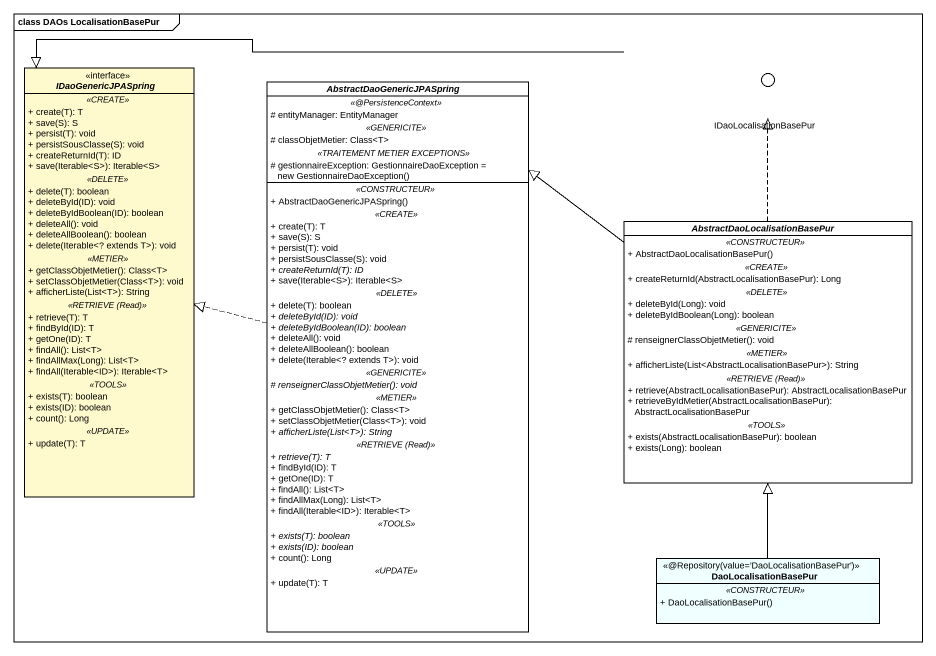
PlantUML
@startuml
mainframe class DAOs LocalisationBasePur
allowmixing
hide circle
hide empty members
skinparam classAttributeIconSize 0
() IDaoLocalisationBasePur <<interface>> #FFFACD
interface IDaoGenericJPASpring <<interface>> #FFFACD {
  .. <<CREATE>> ..
  + create(T): T
  + save(S): S
  + persist(T): void
  + persistSousClasse(S): void
  + createReturnId(T): ID
  + save(Iterable~<S>): Iterable~<S>
  .. <<DELETE>> ..
  + delete(T): boolean
  + deleteById(ID): void
  + deleteByIdBoolean(ID): boolean
  + deleteAll(): void
  + deleteAllBoolean(): boolean
  + delete(Iterable<? extends T>): void
  .. <<METIER>> ..
  + getClassObjetMetier(): Class<T>
  + setClassObjetMetier(Class<T>): void
  + afficherListe(List<T>): String
  .. <<RETRIEVE (Read)>> ..
  + retrieve(T): T
  + findById(ID): T
  + getOne(ID): T
  + findAll(): List<T>
  + findAllMax(Long): List<T>
  + findAll(Iterable<ID>): Iterable<T>
  .. <<TOOLS>> ..
  + exists(T): boolean
  + exists(ID): boolean
  + count(): Long
  .. <<UPDATE>> ..
  + update(T): T
}
abstract class AbstractDaoGenericJPASpring #FFFFFF {
  .. <<@PersistenceContext>> ..
  # entityManager: EntityManager
  .. <<GENERICITE>> ..
  # classObjetMetier: Class<T>
  .. <<TRAITEMENT METIER EXCEPTIONS>> ..
  {field} # gestionnaireException: GestionnaireDaoException = new GestionnaireDaoException()
  .. <<CONSTRUCTEUR>> ..
  + AbstractDaoGenericJPASpring()
  .. <<CREATE>> ..
  + create(T): T
  + save(S): S
  + persist(T): void
  + persistSousClasse(S): void
  {abstract} + createReturnId(T): ID
  + save(Iterable~<S>): Iterable~<S>
  .. <<DELETE>> ..
  + delete(T): boolean
  {abstract} + deleteById(ID): void
  {abstract} + deleteByIdBoolean(ID): boolean
  + deleteAll(): void
  + deleteAllBoolean(): boolean
  + delete(Iterable<? extends T>): void
  .. <<GENERICITE>> ..
  {abstract} # renseignerClassObjetMetier(): void
  .. <<METIER>> ..
  + getClassObjetMetier(): Class<T>
  + setClassObjetMetier(Class<T>): void
  {abstract} + afficherListe(List<T>): String
  .. <<RETRIEVE (Read)>> ..
  {abstract} + retrieve(T): T
  + findById(ID): T
  + getOne(ID): T
  + findAll(): List<T>
  + findAllMax(Long): List<T>
  + findAll(Iterable<ID>): Iterable<T>
  .. <<TOOLS>> ..
  {abstract} + exists(T): boolean
  {abstract} + exists(ID): boolean
  + count(): Long
  .. <<UPDATE>> ..
  + update(T): T
}
abstract class "AbstractDaoLocalisationBasePur" as AbstractDaoLocalisationBaseP #FFFFFF {
  .. <<CONSTRUCTEUR>> ..
  + AbstractDaoLocalisationBasePur()
  .. <<CREATE>> ..
  + createReturnId(AbstractLocalisationBasePur): Long
  .. <<DELETE>> ..
  + deleteById(Long): void
  + deleteByIdBoolean(Long): boolean
  .. <<GENERICITE>> ..
  # renseignerClassObjetMetier(): void
  .. <<METIER>> ..
  + afficherListe(List<AbstractLocalisationBasePur>): String
  .. <<RETRIEVE (Read)>> ..
  + retrieve(AbstractLocalisationBasePur): AbstractLocalisationBasePur
  + retrieveByIdMetier(AbstractLocalisationBasePur): AbstractLocalisationBasePur
  .. <<TOOLS>> ..
  + exists(AbstractLocalisationBasePur): boolean
  + exists(Long): boolean
}
class DaoLocalisationBasePur <<@Repository(value='DaoLocalisationBasePur')>> #F0FFFF {
  .. <<CONSTRUCTEUR>> ..
  + DaoLocalisationBasePur()
}
IDaoLocalisationBasePur -left-|> IDaoGenericJPASpring
AbstractDaoGenericJPASpring .left.|> IDaoGenericJPASpring
AbstractDaoLocalisationBaseP .up.|> IDaoLocalisationBasePur
AbstractDaoLocalisationBaseP -left-|> AbstractDaoGenericJPASpring
DaoLocalisationBasePur -up-|> AbstractDaoLocalisationBaseP
@enduml
